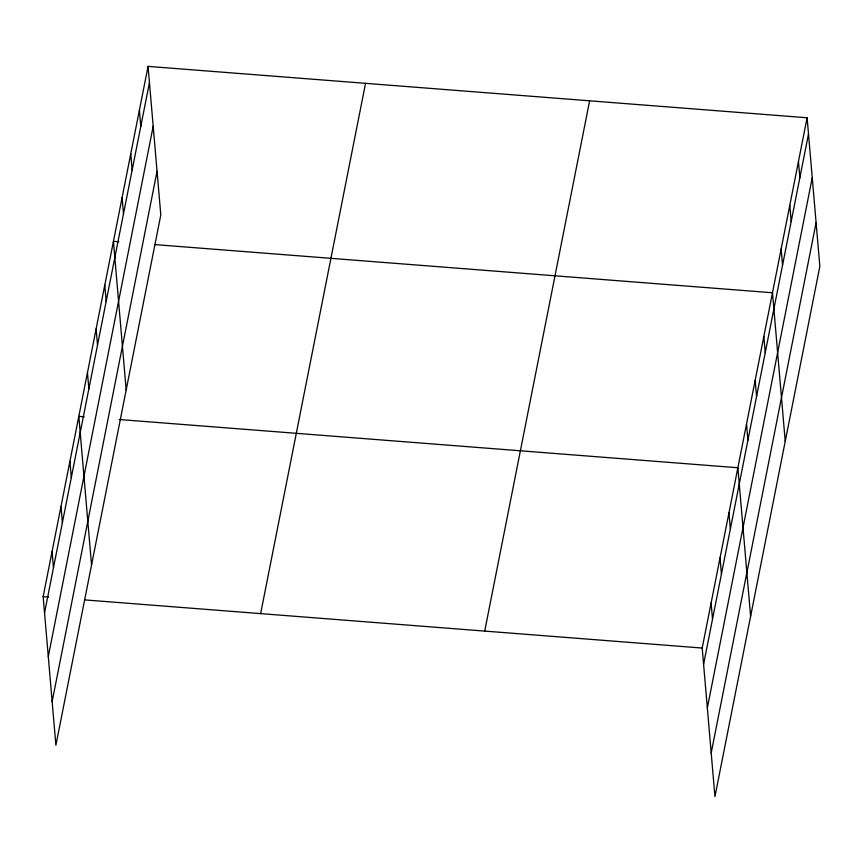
<?xml version="1.0" encoding="UTF-8"?>
<svg xmlns="http://www.w3.org/2000/svg" width="863" height="863" viewBox="0 0 863 863"><rect width="100%" height="100%" fill="white"/><g stroke="black" fill="none" stroke-linecap="round" stroke-linejoin="round"><path stroke-width="1.29" d="M148.058 66.375L160.798 214.952L55.89 745.233L43.15 596.657L148.058 66.375L807.11 117.767L819.85 266.343L714.942 796.625L702.202 648.048L807.11 117.767M44.542 612.881L149.45 82.589M48.285 656.56L153.193 126.268M52.147 701.554L157.055 171.273M260.637 613.615L365.545 83.333M484.715 631.09L589.623 100.809M703.593 664.262L808.502 133.981M707.336 707.94L812.245 177.659M711.198 752.946L816.107 222.665M118.814 241.791L113.441 241.37L126.181 389.947M155.06 244.617L772.493 292.762L785.233 441.338M84.186 416.786L78.824 416.365L91.554 564.941M119.094 419.504L737.876 467.746L750.605 616.322M43.15 596.657L48.522 597.077M84.768 599.904L702.202 648.048M798.458 161.51L799.85 177.724M789.807 205.265L791.188 221.478M781.144 249.008L782.536 265.221M763.841 336.505L765.222 352.719M755.179 380.249L756.571 396.473M746.527 424.003L747.919 440.216M728.955 512.827L730.346 529.041M720.033 557.897L721.425 574.111M711.123 602.978L712.514 619.192M139.407 110.13L140.798 126.343M130.755 153.873L132.136 170.087M122.093 197.627L123.485 213.841M104.79 285.114L106.171 301.338M96.127 328.868L97.519 345.081M87.476 372.611L88.867 388.835M69.903 461.435L71.295 477.66M60.982 506.516L62.373 522.73M52.071 551.586L53.463 567.8"/></g></svg>
